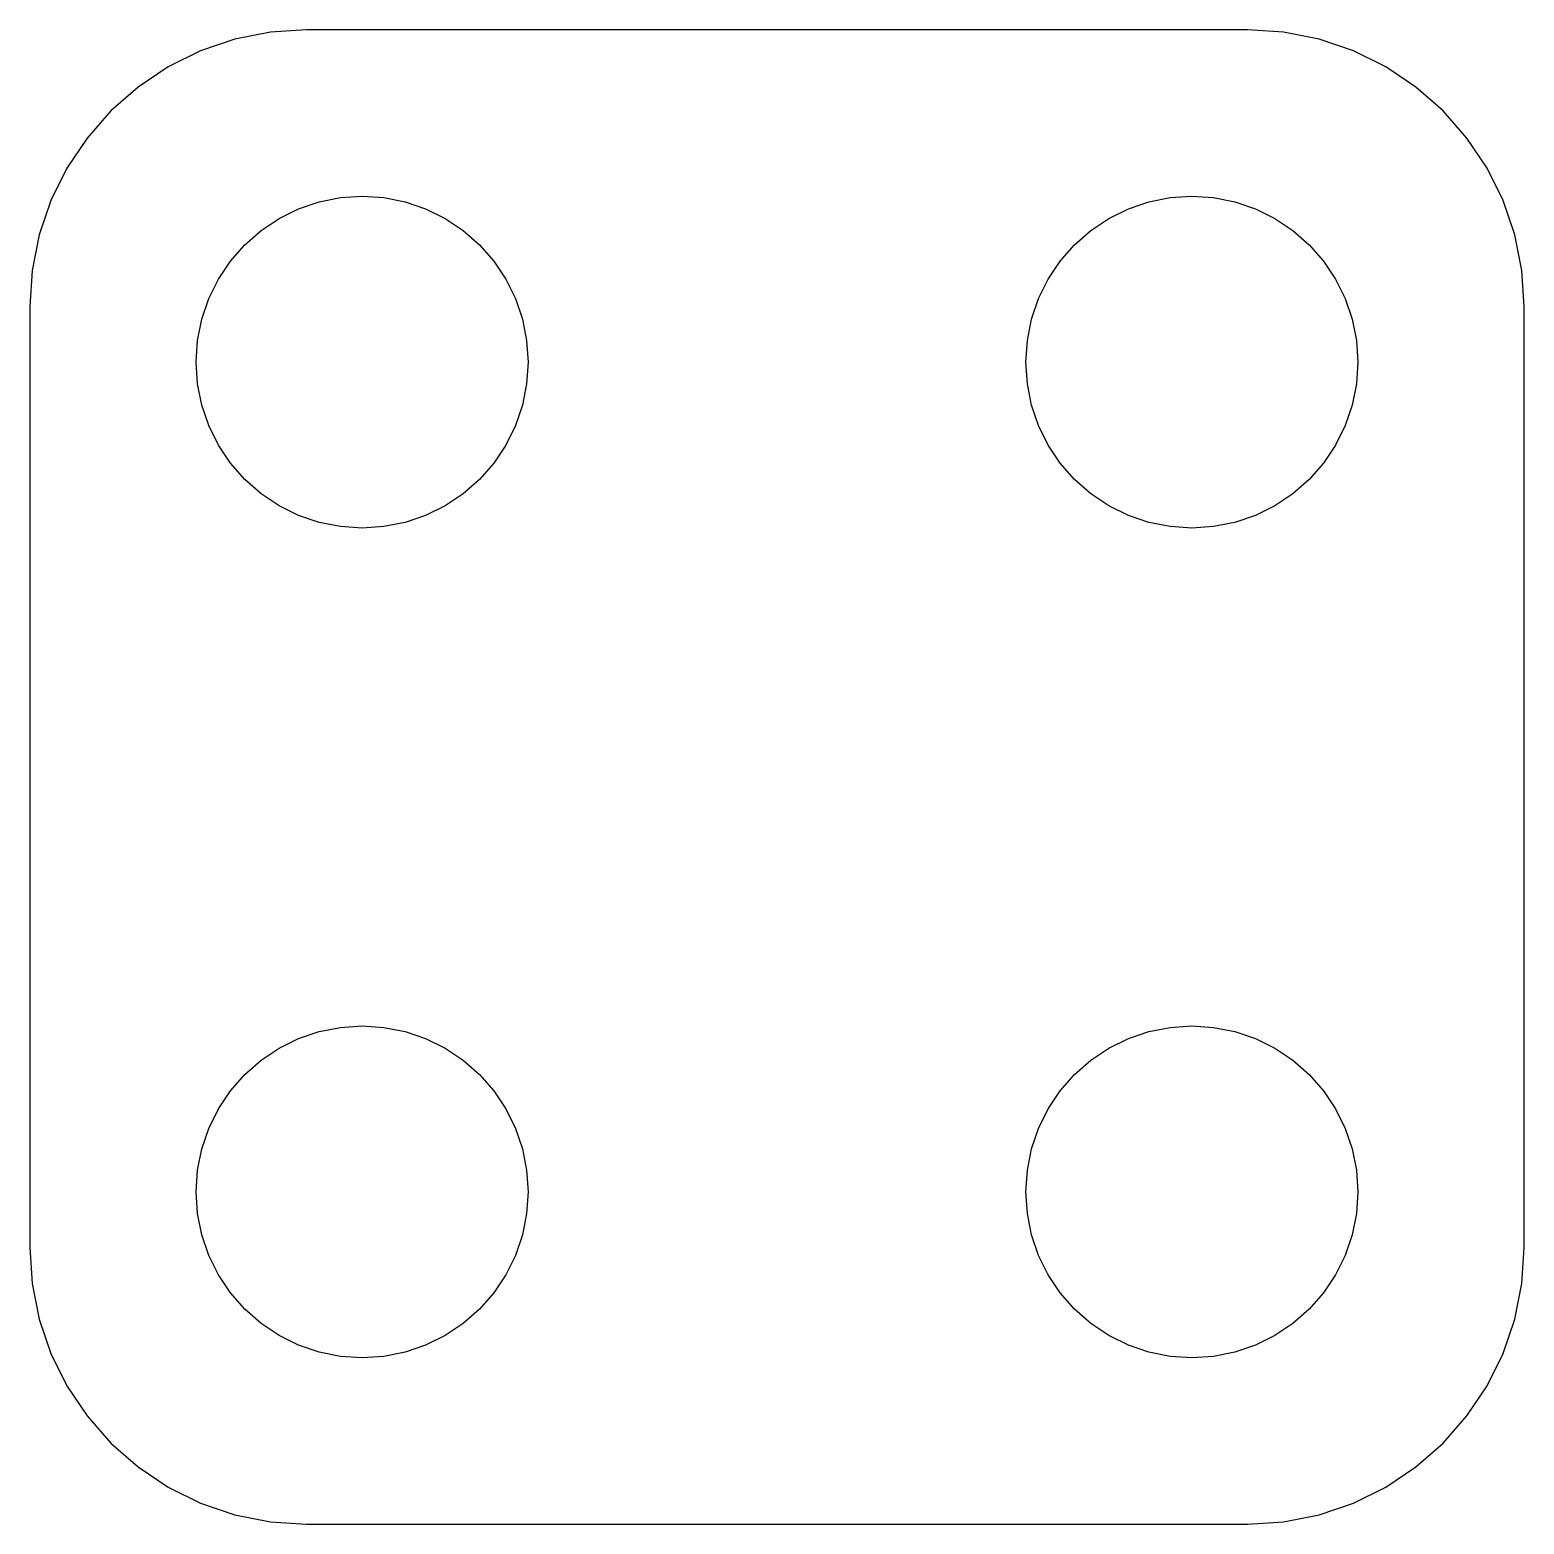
# Model space of a CAD drawing. Header units: metres. Extents: x -13.5 to 13.5, y -13.5 to 13.5.
import ezdxf

# ---------------------------------------------------------------- set-up
doc = ezdxf.new("R2010")
doc.units = ezdxf.units.M

msp = doc.modelspace()

# ---------------------------------------------------------------- linework, layer by layer
for p, q in [((-8.50499, 13.505), (-9.15762, 13.4622)), ((8.50499, 13.505), (-8.50499, 13.505)), ((9.15762, 13.4622), (8.50499, 13.505)), ((-9.79909, 13.3346), (-10.4184, 13.1244)), ((-9.15762, 13.4622), (-9.79909, 13.3346)), ((9.79909, 13.3346), (9.15762, 13.4622)), ((10.4184, 13.1244), (9.79909, 13.3346)), ((-10.4184, 13.1244), (-11.005, 12.8351)), ((11.005, 12.8351), (10.4184, 13.1244)), ((-11.005, 12.8351), (-11.5488, 12.4718)), ((11.5488, 12.4718), (11.005, 12.8351)), ((-11.5488, 12.4718), (-12.0405, 12.0405)), ((12.0405, 12.0405), (11.5488, 12.4718)), ((-12.0405, 12.0405), (-12.4718, 11.5488)), ((12.4718, 11.5488), (12.0405, 12.0405)), ((-12.4718, 11.5488), (-12.8351, 11.005)), ((12.8351, 11.005), (12.4718, 11.5488)), ((-12.8351, 11.005), (-13.1244, 10.4184)), ((13.1244, 10.4184), (12.8351, 11.005)), ((-13.1244, 10.4184), (-13.3346, 9.79909)), ((-9, 10.0981), (-8.64804, 10.2716)), ((-8.64804, 10.2716), (-8.27644, 10.3978)), ((-8.27644, 10.3978), (-7.89157, 10.4743)), ((-7.89157, 10.4743), (-7.5, 10.5)), ((-7.5, 10.5), (-7.10841, 10.4743)), ((-7.10841, 10.4743), (-6.72354, 10.3978)), ((-6.72354, 10.3978), (-6.35194, 10.2716)), ((-6.35194, 10.2716), (-6, 10.0981)), ((6, 10.0981), (6.35194, 10.2716)), ((6.35194, 10.2716), (6.72354, 10.3978)), ((6.72354, 10.3978), (7.10841, 10.4743)), ((7.10841, 10.4743), (7.5, 10.5)), ((7.5, 10.5), (7.89157, 10.4743)), ((7.89157, 10.4743), (8.27644, 10.3978)), ((8.27644, 10.3978), (8.64804, 10.2716)), ((8.64804, 10.2716), (9, 10.0981)), ((13.3346, 9.79909), (13.1244, 10.4184)), ((-9.32628, 9.88005), (-9, 10.0981)), ((-6, 10.0981), (-5.67371, 9.88005)), ((5.67371, 9.88005), (6, 10.0981)), ((9, 10.0981), (9.32628, 9.88005)), ((-13.3346, 9.79909), (-13.4622, 9.15762)), ((-9.62131, 9.62131), (-9.32628, 9.88005)), ((-5.67371, 9.88005), (-5.37868, 9.62131)), ((5.37868, 9.62131), (5.67371, 9.88005)), ((9.32628, 9.88005), (9.62131, 9.62131)), ((13.4622, 9.15762), (13.3346, 9.79909)), ((-9.88005, 9.32628), (-9.62131, 9.62131)), ((-5.37868, 9.62131), (-5.11993, 9.32628)), ((5.11993, 9.32628), (5.37868, 9.62131)), ((9.62131, 9.62131), (9.88005, 9.32628)), ((-10.0981, 9), (-9.88005, 9.32628)), ((-5.11993, 9.32628), (-4.90192, 9)), ((4.90192, 9), (5.11993, 9.32628)), ((9.88005, 9.32628), (10.0981, 9)), ((-13.4622, 9.15762), (-13.505, 8.50499)), ((-10.2716, 8.64804), (-10.0981, 9)), ((-4.90192, 9), (-4.72835, 8.64804)), ((4.72835, 8.64804), (4.90192, 9)), ((10.0981, 9), (10.2716, 8.64804)), ((13.505, 8.50499), (13.4622, 9.15762)), ((-10.3978, 8.27644), (-10.2716, 8.64804)), ((-4.72835, 8.64804), (-4.60222, 8.27644)), ((4.60222, 8.27644), (4.72835, 8.64804)), ((10.2716, 8.64804), (10.3978, 8.27644)), ((-13.505, 8.50499), (-13.505, -8.50499)), ((13.505, -8.50499), (13.505, 8.50499)), ((-10.4743, 7.89157), (-10.3978, 8.27644)), ((-4.60222, 8.27644), (-4.52567, 7.89157)), ((4.52567, 7.89157), (4.60222, 8.27644)), ((10.3978, 8.27644), (10.4743, 7.89157)), ((-10.5, 7.5), (-10.4743, 7.89157)), ((-4.52567, 7.89157), (-4.5, 7.5)), ((4.5, 7.5), (4.52567, 7.89157)), ((10.4743, 7.89157), (10.5, 7.5)), ((-10.4743, 7.10841), (-10.5, 7.5)), ((-4.5, 7.5), (-4.52567, 7.10841)), ((4.52567, 7.10841), (4.5, 7.5)), ((10.5, 7.5), (10.4743, 7.10841)), ((-10.3978, 6.72354), (-10.4743, 7.10841)), ((-4.52567, 7.10841), (-4.60222, 6.72354)), ((4.60222, 6.72354), (4.52567, 7.10841)), ((10.4743, 7.10841), (10.3978, 6.72354)), ((-10.2716, 6.35194), (-10.3978, 6.72354)), ((-4.60222, 6.72354), (-4.72835, 6.35194)), ((4.72835, 6.35194), (4.60222, 6.72354)), ((10.3978, 6.72354), (10.2716, 6.35194)), ((-10.0981, 6), (-10.2716, 6.35194)), ((-4.72835, 6.35194), (-4.90192, 6)), ((4.90192, 6), (4.72835, 6.35194)), ((10.2716, 6.35194), (10.0981, 6)), ((-9.88005, 5.67371), (-10.0981, 6)), ((-4.90192, 6), (-5.11993, 5.67371)), ((5.11993, 5.67371), (4.90192, 6)), ((10.0981, 6), (9.88005, 5.67371)), ((-9.62131, 5.37868), (-9.88005, 5.67371)), ((-5.11993, 5.67371), (-5.37868, 5.37868)), ((5.37868, 5.37868), (5.11993, 5.67371)), ((9.88005, 5.67371), (9.62131, 5.37868)), ((-9.32628, 5.11993), (-9.62131, 5.37868)), ((-5.37868, 5.37868), (-5.67371, 5.11993)), ((5.67371, 5.11993), (5.37868, 5.37868)), ((9.62131, 5.37868), (9.32628, 5.11993)), ((-9, 4.90192), (-9.32628, 5.11993)), ((-8.64804, 4.72835), (-9, 4.90192)), ((-6, 4.90192), (-6.35194, 4.72835)), ((-5.67371, 5.11993), (-6, 4.90192)), ((6, 4.90192), (5.67371, 5.11993)), ((6.35194, 4.72835), (6, 4.90192)), ((9, 4.90192), (8.64804, 4.72835)), ((9.32628, 5.11993), (9, 4.90192)), ((-8.27644, 4.60222), (-8.64804, 4.72835)), ((-7.89157, 4.52567), (-8.27644, 4.60222)), ((-6.72354, 4.60222), (-7.10841, 4.52567)), ((-6.35194, 4.72835), (-6.72354, 4.60222)), ((6.72354, 4.60222), (6.35194, 4.72835)), ((7.10841, 4.52567), (6.72354, 4.60222)), ((8.27644, 4.60222), (7.89157, 4.52567)), ((8.64804, 4.72835), (8.27644, 4.60222)), ((-7.5, 4.5), (-7.89157, 4.52567)), ((-7.10841, 4.52567), (-7.5, 4.5)), ((7.5, 4.5), (7.10841, 4.52567)), ((7.89157, 4.52567), (7.5, 4.5)), ((-8.27644, -4.60222), (-7.89157, -4.52567)), ((-7.89157, -4.52567), (-7.5, -4.5)), ((-7.5, -4.5), (-7.10841, -4.52567)), ((-7.10841, -4.52567), (-6.72354, -4.60222)), ((6.72354, -4.60222), (7.10841, -4.52567)), ((7.10841, -4.52567), (7.5, -4.5)), ((7.5, -4.5), (7.89157, -4.52567)), ((7.89157, -4.52567), (8.27644, -4.60222)), ((-9, -4.90192), (-8.64804, -4.72835)), ((-8.64804, -4.72835), (-8.27644, -4.60222)), ((-6.72354, -4.60222), (-6.35194, -4.72835)), ((-6.35194, -4.72835), (-6, -4.90192)), ((6, -4.90192), (6.35194, -4.72835)), ((6.35194, -4.72835), (6.72354, -4.60222)), ((8.27644, -4.60222), (8.64804, -4.72835)), ((8.64804, -4.72835), (9, -4.90192)), ((-9.62131, -5.37868), (-9.32628, -5.11993)), ((-9.32628, -5.11993), (-9, -4.90192)), ((-6, -4.90192), (-5.67371, -5.11993)), ((-5.67371, -5.11993), (-5.37868, -5.37868)), ((5.37868, -5.37868), (5.67371, -5.11993)), ((5.67371, -5.11993), (6, -4.90192)), ((9, -4.90192), (9.32628, -5.11993)), ((9.32628, -5.11993), (9.62131, -5.37868)), ((-9.88005, -5.67371), (-9.62131, -5.37868)), ((-5.37868, -5.37868), (-5.11993, -5.67371)), ((5.11993, -5.67371), (5.37868, -5.37868)), ((9.62131, -5.37868), (9.88005, -5.67371)), ((-10.0981, -6), (-9.88005, -5.67371)), ((-5.11993, -5.67371), (-4.90192, -6)), ((4.90192, -6), (5.11993, -5.67371)), ((9.88005, -5.67371), (10.0981, -6)), ((-10.2716, -6.35194), (-10.0981, -6)), ((-4.90192, -6), (-4.72835, -6.35194)), ((4.72835, -6.35194), (4.90192, -6)), ((10.0981, -6), (10.2716, -6.35194)), ((-10.3978, -6.72354), (-10.2716, -6.35194)), ((-4.72835, -6.35194), (-4.60222, -6.72354)), ((4.60222, -6.72354), (4.72835, -6.35194)), ((10.2716, -6.35194), (10.3978, -6.72354)), ((-10.4743, -7.10841), (-10.3978, -6.72354)), ((-4.60222, -6.72354), (-4.52567, -7.10841)), ((4.52567, -7.10841), (4.60222, -6.72354)), ((10.3978, -6.72354), (10.4743, -7.10841)), ((-10.5, -7.5), (-10.4743, -7.10841)), ((-4.52567, -7.10841), (-4.5, -7.5)), ((4.5, -7.5), (4.52567, -7.10841)), ((10.4743, -7.10841), (10.5, -7.5)), ((-10.4743, -7.89157), (-10.5, -7.5)), ((-4.5, -7.5), (-4.52567, -7.89157)), ((4.52567, -7.89157), (4.5, -7.5)), ((10.5, -7.5), (10.4743, -7.89157)), ((-10.3978, -8.27644), (-10.4743, -7.89157)), ((-4.52567, -7.89157), (-4.60222, -8.27644)), ((4.60222, -8.27644), (4.52567, -7.89157)), ((10.4743, -7.89157), (10.3978, -8.27644)), ((-10.2716, -8.64804), (-10.3978, -8.27644)), ((-4.60222, -8.27644), (-4.72835, -8.64804)), ((4.72835, -8.64804), (4.60222, -8.27644)), ((10.3978, -8.27644), (10.2716, -8.64804)), ((-13.505, -8.50499), (-13.4622, -9.15762)), ((13.4622, -9.15762), (13.505, -8.50499)), ((-10.0981, -9), (-10.2716, -8.64804)), ((-4.72835, -8.64804), (-4.90192, -9)), ((4.90192, -9), (4.72835, -8.64804)), ((10.2716, -8.64804), (10.0981, -9)), ((-13.4622, -9.15762), (-13.3346, -9.79909)), ((-9.88005, -9.32628), (-10.0981, -9)), ((-4.90192, -9), (-5.11993, -9.32628)), ((5.11993, -9.32628), (4.90192, -9)), ((10.0981, -9), (9.88005, -9.32628)), ((13.3346, -9.79909), (13.4622, -9.15762)), ((-9.62131, -9.62131), (-9.88005, -9.32628)), ((-5.11993, -9.32628), (-5.37868, -9.62131)), ((5.37868, -9.62131), (5.11993, -9.32628)), ((9.88005, -9.32628), (9.62131, -9.62131)), ((-9.32628, -9.88005), (-9.62131, -9.62131)), ((-5.37868, -9.62131), (-5.67371, -9.88005)), ((5.67371, -9.88005), (5.37868, -9.62131)), ((9.62131, -9.62131), (9.32628, -9.88005)), ((-13.3346, -9.79909), (-13.1244, -10.4184)), ((-9, -10.0981), (-9.32628, -9.88005)), ((-5.67371, -9.88005), (-6, -10.0981)), ((6, -10.0981), (5.67371, -9.88005)), ((9.32628, -9.88005), (9, -10.0981)), ((13.1244, -10.4184), (13.3346, -9.79909)), ((-8.64804, -10.2716), (-9, -10.0981)), ((-6, -10.0981), (-6.35194, -10.2716)), ((6.35194, -10.2716), (6, -10.0981)), ((9, -10.0981), (8.64804, -10.2716)), ((-13.1244, -10.4184), (-12.8351, -11.005)), ((-8.27644, -10.3978), (-8.64804, -10.2716)), ((-7.89157, -10.4743), (-8.27644, -10.3978)), ((-7.5, -10.5), (-7.89157, -10.4743)), ((-7.10841, -10.4743), (-7.5, -10.5)), ((-6.72354, -10.3978), (-7.10841, -10.4743)), ((-6.35194, -10.2716), (-6.72354, -10.3978)), ((6.72354, -10.3978), (6.35194, -10.2716)), ((7.10841, -10.4743), (6.72354, -10.3978)), ((7.5, -10.5), (7.10841, -10.4743)), ((7.89157, -10.4743), (7.5, -10.5)), ((8.27644, -10.3978), (7.89157, -10.4743)), ((8.64804, -10.2716), (8.27644, -10.3978)), ((12.8351, -11.005), (13.1244, -10.4184)), ((-12.8351, -11.005), (-12.4718, -11.5488)), ((12.4718, -11.5488), (12.8351, -11.005)), ((-12.4718, -11.5488), (-12.0405, -12.0405)), ((12.0405, -12.0405), (12.4718, -11.5488)), ((-12.0405, -12.0405), (-11.5488, -12.4718)), ((11.5488, -12.4718), (12.0405, -12.0405)), ((-11.5488, -12.4718), (-11.005, -12.8351)), ((11.005, -12.8351), (11.5488, -12.4718)), ((-11.005, -12.8351), (-10.4184, -13.1244)), ((10.4184, -13.1244), (11.005, -12.8351)), ((-10.4184, -13.1244), (-9.79909, -13.3346)), ((9.79909, -13.3346), (10.4184, -13.1244)), ((-9.79909, -13.3346), (-9.15762, -13.4622)), ((-9.15762, -13.4622), (-8.50499, -13.505)), ((-8.50499, -13.505), (8.50499, -13.505)), ((8.50499, -13.505), (9.15762, -13.4622)), ((9.15762, -13.4622), (9.79909, -13.3346))]:
    msp.add_line(p, q)

doc.saveas('drawing.dxf')
